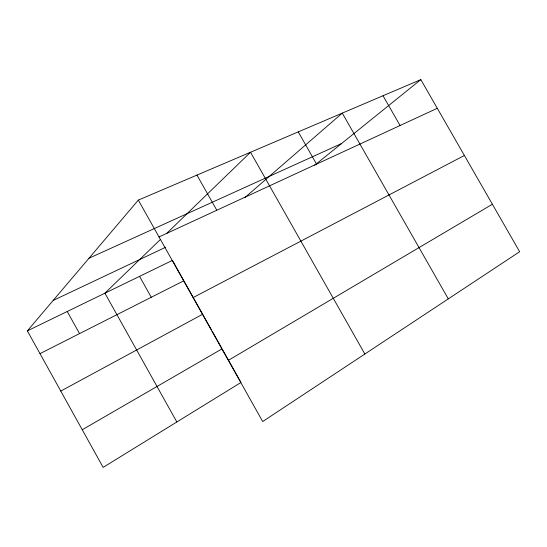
<?xml version="1.0" encoding="UTF-8"?>
<svg xmlns="http://www.w3.org/2000/svg" width="547" height="547" viewBox="0 0 547 547"><rect width="100%" height="100%" fill="white"/><g stroke="black" fill="none" stroke-linecap="round" stroke-linejoin="round"><path stroke-width="0.82" d="M82.241 429.751L222.089 348.822L240.981 382.462L103.137 467.384L27.35 330.867L138.323 200.099L420.828 79.616L519.65 251.729L262.697 421.539L138.323 200.099M160.339 239.538L104.908 293.192L176.845 421.969M166.404 233.672L250.526 152.251L364.856 354.025M244.714 197.706L342.278 113.113L448.294 298.888M314.628 165.262L420.828 79.616M228.331 360.357L492.382 204.236M60.772 391.078L202.67 314.245M193.084 297.595L464.382 155.471M39.993 353.642L183.867 280.768L172.421 260.393L27.35 330.867M53.168 300.447L165.638 247.265M159.02 236.954L437.299 108.299M88.997 258.225L341.547 143.553M383.023 95.739L400.062 125.516M298.252 131.895L316.576 164.114M196.961 175.088L216.797 210.239M184.284 281.514L211.347 329.691M212.174 331.167L221.672 348.083M139.547 276.365L151.259 297.281M67.226 311.496L79.547 333.608"/></g></svg>
